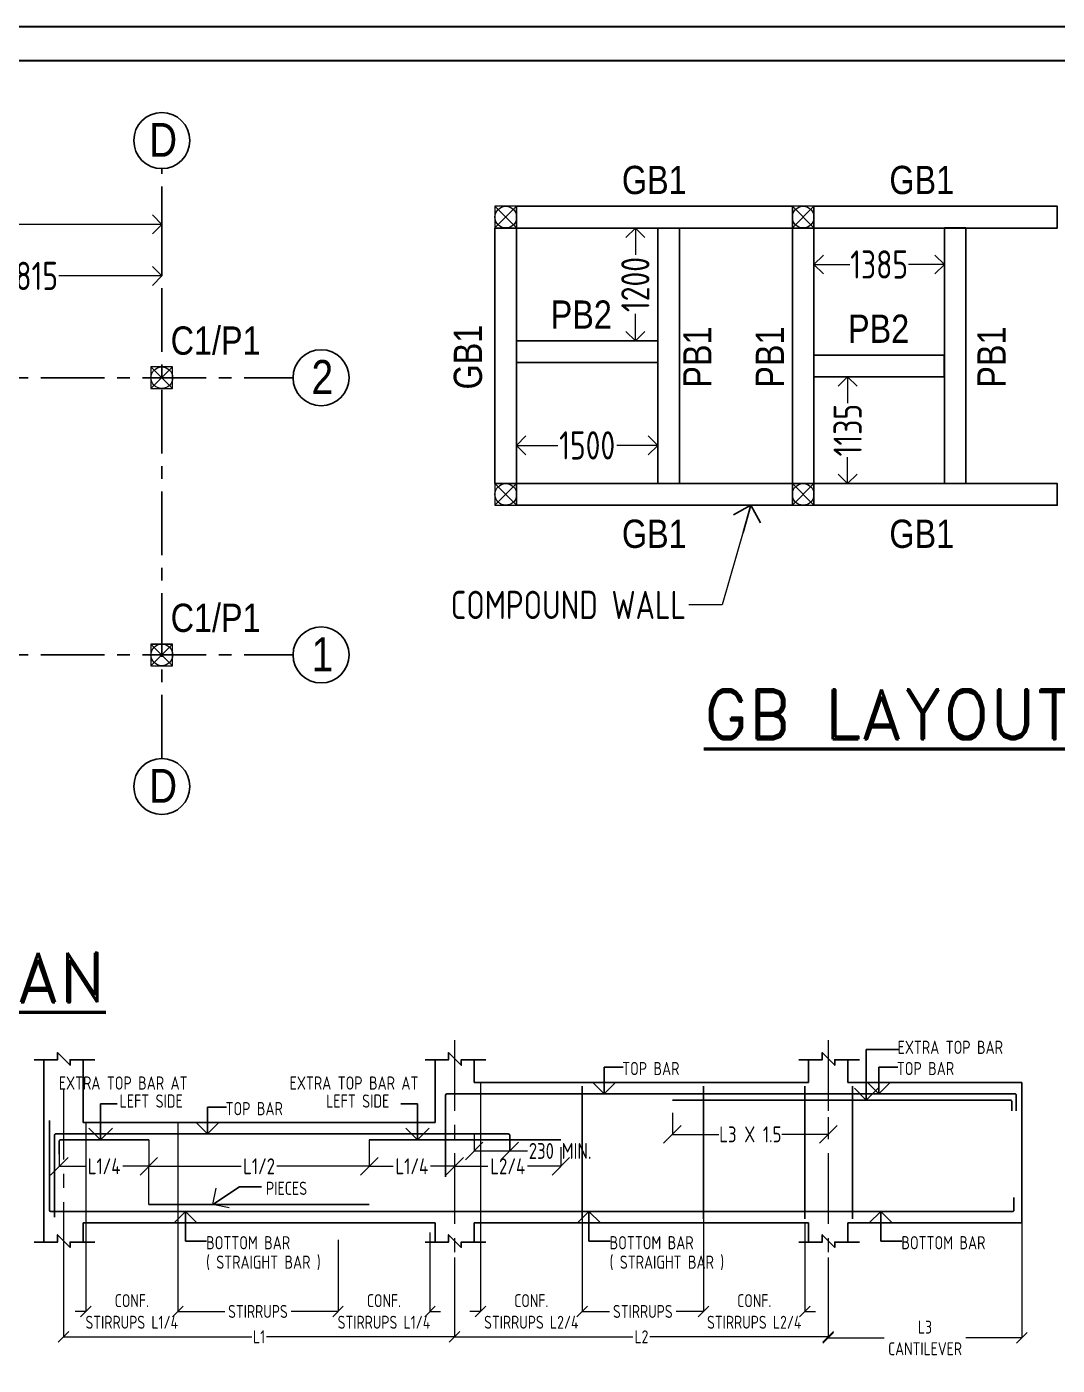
# Model space of a CAD drawing. Header units: inches. Extents: x -605 to 2991212, y -2872845 to 0.
# Drawn here: x 2313290 to 2324240, y -2798956 to -2784738 of the extents above; entities that cross this region are included whole.
import ezdxf
from ezdxf.enums import TextEntityAlignment as Align

# ---------------------------------------------------------------- set-up
doc = ezdxf.new("R2010")
doc.units = ezdxf.units.IN
doc.header["$LTSCALE"] = 600
doc.header["$MEASUREMENT"] = 0
doc.linetypes.add('CENTER', pattern=[2, 1.25, -0.25, 0.25, -0.25])
doc.linetypes.add('CONTINOUS', pattern=[0])
for name, color, linetype, lineweight in [('CENTRE LINE', 251, 'CENTER', 0), ('DIM', 251, 'Continuous', 0), ('PV_TEXT_ROMANS', 7, 'Continuous', 0), ('rDIMension', 1, 'Continuous', 18), ('rRCC 1', 3, 'Continuous', 25), ('rRCC 2', 40, 'Continuous', 15), ('rREINF 1', 1, 'Continuous', 25), ('rSHEET', 2, 'Continuous', 30), ('TEXT6', 6, 'Continuous', 50)]:
    doc.layers.add(name, color=color, linetype=linetype, lineweight=lineweight)
doc.layers.add('rFOUNDATION', color=7, linetype='CONTINOUS', lineweight=15, true_color=0xd26722)
doc.layers.add('SnT-CENTER2', color=8, linetype='CENTER')
doc.layers.add('SnT-ROAD', color=25, linetype='Continuous')
doc.styles.add('DIM', font='geniso.shx', dxfattribs={"width": 0.85})
doc.styles.add('J.P', font='ARIALN.TTF')
doc.styles.add('ROMAND', font='romand.shx')
doc.dimstyles.new('ST-100', dxfattribs={"dimscale": 100, "dimtxt": 2.5, "dimasz": 2, "dimexe": 0.18, "dimexo": 0.0625, "dimgap": 0.2, "dimtad": 0, "dimdec": 0, "dimzin": 0, "dimdsep": 46, "dimtxsty": 'DIM', "dimblk": 'OPEN90', "dimcen": 0.09, "dimclrd": 256, "dimclrt": 7, "dimadec": 0, "dimazin": 0, "dimtfac": 1, "dimtdec": 0, "dimtofl": 0, "dimtmove": 0, "dimatfit": 3, "dimldrblk": 'OPEN90', "dimfxl": 1, "dimtolj": 1, "dimtzin": 0, "dimlwd": -1, "dimarcsym": 0})
doc.dimstyles.new('ST-150', dxfattribs={"dimscale": 75, "dimtxt": 3, "dimasz": 2, "dimexe": 0.18, "dimexo": 0.0625, "dimgap": 0.2, "dimtad": 0, "dimdec": 0, "dimlfac": 2, "dimzin": 0, "dimdsep": 46, "dimtxsty": 'DIM', "dimblk": 'OPEN90', "dimcen": 0.09, "dimclrd": 256, "dimclrt": 7, "dimadec": 0, "dimazin": 0, "dimtfac": 1, "dimtdec": 0, "dimtofl": 0, "dimtmove": 0, "dimatfit": 3, "dimldrblk": 'OPEN90', "dimfxl": 1, "dimtolj": 1, "dimtzin": 0, "dimlwd": -1, "dimarcsym": 0})

# ---------------------------------------------------------------- blocks, each defined once
blk = doc.blocks.new('_Open90')
at = {"color": 0, "linetype": 'ByBlock', "lineweight": -2}
for p, q in [((-0.5, 0.5), (0, 0)), ((0, 0), (-1, 0)), ((0, 0), (-0.5, -0.5))]:
    blk.add_line(p, q, dxfattribs=at)
blk = doc.blocks.new('*D2020')
at = {"layer": 'Defpoints', "color": 0}
for p in [(2314725, -2786970), (2311910, -2787385), (2314725, -2787385)]:
    blk.add_point(p, dxfattribs=at)
at = {"layer": 'rDIMension', "color": 0, "linetype": 'ByBlock', "lineweight": -2}
for p, q in [((2314725, -2786970), (2314725, -2787385)), ((2311910, -2787385), (2311910, -2787385))]:
    blk.add_line(p, q, dxfattribs=at)
at = {"layer": 'rDIMension'}
for p, q in [((2312110, -2787385), (2313004, -2787385)), ((2314525, -2787385), (2313631, -2787385))]:
    blk.add_line(p, q, dxfattribs=at)
at = {"layer": 'rDIMension', "xscale": 200, "yscale": 200, "zscale": 200, "rotation": 180}
blk.add_blockref('_Open90', (2311910, -2787385), dxfattribs=at)
at = {"layer": 'rDIMension', "xscale": 200, "yscale": 200, "zscale": 200}
blk.add_blockref('_Open90', (2314725, -2787385), dxfattribs=at)
at = {"layer": 'rDIMension', "color": 7, "insert": (2313317, -2787385), "char_height": 300, "attachment_point": 5, "style": 'DIM'}
blk.add_mtext('\\A1;2815', dxfattribs=at)
blk = doc.blocks.new('*D2021')
at = {"layer": 'Defpoints', "color": 0}
for p in [(2305935, -2786837), (2314725, -2786837), (2314725, -2786837)]:
    blk.add_point(p, dxfattribs=at)
at = {"layer": 'rDIMension', "color": 0, "linetype": 'ByBlock', "lineweight": -2}
for p, q in [((2305935, -2786837), (2305935, -2786837)), ((2314725, -2786837), (2314725, -2786837))]:
    blk.add_line(p, q, dxfattribs=at)
at = {"layer": 'rDIMension'}
for p, q in [((2306135, -2786837), (2309302, -2786837)), ((2314525, -2786837), (2311358, -2786837))]:
    blk.add_line(p, q, dxfattribs=at)
at = {"layer": 'rDIMension', "xscale": 200, "yscale": 200, "zscale": 200, "rotation": 180}
blk.add_blockref('_Open90', (2305935, -2786837), dxfattribs=at)
at = {"layer": 'rDIMension', "xscale": 200, "yscale": 200, "zscale": 200}
blk.add_blockref('_Open90', (2314725, -2786837), dxfattribs=at)
at = {"layer": 'rDIMension', "color": 7, "insert": (2310330, -2786837), "char_height": 300, "attachment_point": 5, "style": 'DIM'}
blk.add_mtext('\\A1;8790 COL. C/C', dxfattribs=at)
blk = doc.blocks.new('_Oblique')
at = {"color": 0, "lineweight": -2}
blk.add_line((-0.5, -0.5), (0.5, 0.5), dxfattribs=at)
blk = doc.blocks.new('*D2600')
at = {"layer": 'Defpoints', "color": 0}
for p in [(1429291, -842025), (1430073, -842025), (1430073, -843628)]:
    blk.add_point(p, dxfattribs=at)
at = {"layer": 'rDIMension', "color": 0, "lineweight": -2}
for p, q in [((1429291, -842025), (1429291, -843628)), ((1430073, -842025), (1430073, -843628))]:
    blk.add_line(p, q, dxfattribs=at)
at = {"layer": 'rDIMension'}
for p, q in [((1429291, -843628), (1429201, -843628)), ((1430073, -843628), (1430163, -843628))]:
    blk.add_line(p, q, dxfattribs=at)
at = {"layer": 'rDIMension', "xscale": 90, "yscale": 90, "zscale": 90}
blk.add_blockref('_Oblique', (1429291, -843628), dxfattribs=at)
at = {"layer": 'rDIMension', "xscale": 90, "yscale": 90, "zscale": 90, "rotation": 180}
blk.add_blockref('_Oblique', (1430073, -843628), dxfattribs=at)
at = {"layer": 'rDIMension', "color": 7, "insert": (1429682, -843628), "char_height": 110, "attachment_point": 5, "style": 'DIM'}
blk.add_mtext('\\A1;CONF.\\PSTIRRUPS L1/4', dxfattribs=at)
blk = doc.blocks.new('*D2601')
at = {"layer": 'Defpoints', "color": 0}
for p in [(1429066, -842292), (1429827, -842396), (1429827, -842720)]:
    blk.add_point(p, dxfattribs=at)
at = {"layer": 'rDIMension', "color": 0, "lineweight": -2}
for p, q in [((1429066, -842292), (1429066, -842396)), ((1429827, -842720), (1429827, -842396))]:
    blk.add_line(p, q, dxfattribs=at)
at = {"layer": 'rDIMension'}
for p, q in [((1429066, -842396), (1429289, -842396)), ((1429827, -842396), (1429605, -842396))]:
    blk.add_line(p, q, dxfattribs=at)
at = {"layer": 'rDIMension', "xscale": 149.45, "yscale": 149.45, "zscale": 149.45, "rotation": 180}
blk.add_blockref('_Oblique', (1429066, -842396), dxfattribs=at)
at = {"layer": 'rDIMension', "xscale": 149.45, "yscale": 149.45, "zscale": 149.45}
blk.add_blockref('_Oblique', (1429827, -842396), dxfattribs=at)
at = {"layer": 'rDIMension', "color": 7, "insert": (1429447, -842396), "char_height": 135, "attachment_point": 5, "style": 'DIM'}
blk.add_mtext('\\A1;L1/4', dxfattribs=at)
blk = doc.blocks.new('*D2602')
at = {"layer": 'Defpoints', "color": 0}
for p in [(1432214, -842958), (1431433, -843021), (1432214, -843628)]:
    blk.add_point(p, dxfattribs=at)
at = {"layer": 'rDIMension', "color": 0, "lineweight": -2}
for p, q in [((1432214, -842958), (1432214, -843628)), ((1431433, -843021), (1431433, -843628))]:
    blk.add_line(p, q, dxfattribs=at)
at = {"layer": 'rDIMension'}
for p, q in [((1431433, -843628), (1431343, -843628)), ((1432214, -843628), (1432304, -843628))]:
    blk.add_line(p, q, dxfattribs=at)
at = {"layer": 'rDIMension', "xscale": 90, "yscale": 90, "zscale": 90}
blk.add_blockref('_Oblique', (1431433, -843628), dxfattribs=at)
at = {"layer": 'rDIMension', "xscale": 90, "yscale": 90, "zscale": 90, "rotation": 180}
blk.add_blockref('_Oblique', (1432214, -843628), dxfattribs=at)
at = {"layer": 'rDIMension', "color": 7, "insert": (1431823, -843628), "char_height": 110, "attachment_point": 5, "style": 'DIM'}
blk.add_mtext('\\A1;CONF.\\PSTIRRUPS L1/4', dxfattribs=at)
blk = doc.blocks.new('*D2603')
at = {"layer": 'Defpoints', "color": 0}
for p in [(1431433, -843132), (1430073, -843446), (1431433, -843628)]:
    blk.add_point(p, dxfattribs=at)
at = {"layer": 'rDIMension', "color": 0, "lineweight": -2}
for p, q in [((1431433, -843132), (1431433, -843628)), ((1430073, -843446), (1430073, -843628))]:
    blk.add_line(p, q, dxfattribs=at)
at = {"layer": 'rDIMension'}
for p, q in [((1430073, -843628), (1430471, -843628)), ((1431433, -843628), (1431034, -843628))]:
    blk.add_line(p, q, dxfattribs=at)
at = {"layer": 'rDIMension', "xscale": 90, "yscale": 90, "zscale": 90, "rotation": 180}
blk.add_blockref('_Oblique', (1430073, -843628), dxfattribs=at)
at = {"layer": 'rDIMension', "xscale": 90, "yscale": 90, "zscale": 90}
blk.add_blockref('_Oblique', (1431433, -843628), dxfattribs=at)
at = {"layer": 'rDIMension', "color": 7, "insert": (1430753, -843628), "char_height": 110, "attachment_point": 5, "style": 'DIM'}
blk.add_mtext('\\A1;STIRRUPS', dxfattribs=at)
blk = doc.blocks.new('*D2604')
at = {"layer": 'Defpoints', "color": 0}
for p in [(1431698, -842310), (1432423, -842292), (1431698, -842396)]:
    blk.add_point(p, dxfattribs=at)
at = {"layer": 'rDIMension', "color": 0, "lineweight": -2}
for p, q in [((1431698, -842310), (1431698, -842396)), ((1432423, -842292), (1432423, -842396))]:
    blk.add_line(p, q, dxfattribs=at)
at = {"layer": 'rDIMension'}
for p, q in [((1431698, -842396), (1431902, -842396)), ((1432423, -842396), (1432218, -842396))]:
    blk.add_line(p, q, dxfattribs=at)
at = {"layer": 'rDIMension', "xscale": 149.45, "yscale": 149.45, "zscale": 149.45, "rotation": 180}
blk.add_blockref('_Oblique', (1431698, -842396), dxfattribs=at)
at = {"layer": 'rDIMension', "xscale": 149.45, "yscale": 149.45, "zscale": 149.45}
blk.add_blockref('_Oblique', (1432423, -842396), dxfattribs=at)
at = {"layer": 'rDIMension', "color": 7, "insert": (1432060, -842396), "char_height": 135, "attachment_point": 5, "style": 'DIM'}
blk.add_mtext('\\A1;L1/4', dxfattribs=at)
blk = doc.blocks.new('*D2605')
at = {"layer": 'Defpoints', "color": 0}
for p in [(1429827, -842172), (1431698, -842172), (1431698, -842396)]:
    blk.add_point(p, dxfattribs=at)
at = {"layer": 'rDIMension', "color": 0, "lineweight": -2}
for p, q in [((1429827, -842172), (1429827, -842396)), ((1431698, -842172), (1431698, -842396))]:
    blk.add_line(p, q, dxfattribs=at)
at = {"layer": 'rDIMension'}
for p, q in [((1429827, -842396), (1430611, -842396)), ((1431698, -842396), (1430914, -842396))]:
    blk.add_line(p, q, dxfattribs=at)
at = {"layer": 'rDIMension', "xscale": 149.45, "yscale": 149.45, "zscale": 149.45, "rotation": 180}
blk.add_blockref('_Oblique', (1429827, -842396), dxfattribs=at)
at = {"layer": 'rDIMension', "xscale": 149.45, "yscale": 149.45, "zscale": 149.45}
blk.add_blockref('_Oblique', (1431698, -842396), dxfattribs=at)
at = {"layer": 'rDIMension', "color": 7, "insert": (1430763, -842396), "char_height": 135, "attachment_point": 5, "style": 'DIM'}
blk.add_mtext('\\A1;L1/2', dxfattribs=at)
blk = doc.blocks.new('*D2606')
at = {"layer": 'Defpoints', "color": 0}
for p in [(1432589, -842122), (1432891, -842266), (1432891, -842266)]:
    blk.add_point(p, dxfattribs=at)
at = {"layer": 'rDIMension', "color": 0, "lineweight": -2}
for p, q in [((1432589, -842122), (1432589, -842266)), ((1432891, -842266), (1432891, -842266))]:
    blk.add_line(p, q, dxfattribs=at)
at = {"layer": 'rDIMension'}
for p, q in [((1432589, -842266), (1432891, -842266)), ((1432891, -842266), (1433041, -842266))]:
    blk.add_line(p, q, dxfattribs=at)
at = {"layer": 'rDIMension', "xscale": 149.45, "yscale": 149.45, "zscale": 149.45, "rotation": 180}
blk.add_blockref('_Oblique', (1432589, -842266), dxfattribs=at)
at = {"layer": 'rDIMension', "xscale": 149.45, "yscale": 149.45, "zscale": 149.45}
blk.add_blockref('_Oblique', (1432891, -842266), dxfattribs=at)
at = {"layer": 'rDIMension', "color": 7, "insert": (1433319, -842266), "char_height": 135, "attachment_point": 5, "style": 'DIM'}
blk.add_mtext('\\A1;230 MIN.', dxfattribs=at)
blk = doc.blocks.new('*D2607')
at = {"layer": 'Defpoints', "color": 0}
for p in [(1432423, -842292), (1433325, -842234), (1433325, -842396)]:
    blk.add_point(p, dxfattribs=at)
at = {"layer": 'rDIMension', "color": 0, "lineweight": -2}
for p, q in [((1432423, -842292), (1432423, -842396)), ((1433325, -842234), (1433325, -842396))]:
    blk.add_line(p, q, dxfattribs=at)
at = {"layer": 'rDIMension'}
for p, q in [((1432423, -842396), (1432705, -842396)), ((1433325, -842396), (1433043, -842396))]:
    blk.add_line(p, q, dxfattribs=at)
at = {"layer": 'rDIMension', "xscale": 149.45, "yscale": 149.45, "zscale": 149.45, "rotation": 180}
blk.add_blockref('_Oblique', (1432423, -842396), dxfattribs=at)
at = {"layer": 'rDIMension', "xscale": 149.45, "yscale": 149.45, "zscale": 149.45}
blk.add_blockref('_Oblique', (1433325, -842396), dxfattribs=at)
at = {"layer": 'rDIMension', "color": 7, "insert": (1432874, -842396), "char_height": 135, "attachment_point": 5, "style": 'DIM'}
blk.add_mtext('\\A1;L2/4', dxfattribs=at)
blk = doc.blocks.new('*D2608')
at = {"layer": 'Defpoints', "color": 0}
for p in [(1432643, -841685), (1433505, -842877), (1433505, -843628)]:
    blk.add_point(p, dxfattribs=at)
at = {"layer": 'rDIMension', "color": 0, "lineweight": -2}
for p, q in [((1432643, -841685), (1432643, -843628)), ((1433505, -842877), (1433505, -843628))]:
    blk.add_line(p, q, dxfattribs=at)
at = {"layer": 'rDIMension'}
for p, q in [((1432643, -843628), (1432553, -843628)), ((1433505, -843628), (1433595, -843628))]:
    blk.add_line(p, q, dxfattribs=at)
at = {"layer": 'rDIMension', "xscale": 90, "yscale": 90, "zscale": 90}
blk.add_blockref('_Oblique', (1432643, -843628), dxfattribs=at)
at = {"layer": 'rDIMension', "xscale": 90, "yscale": 90, "zscale": 90, "rotation": 180}
blk.add_blockref('_Oblique', (1433505, -843628), dxfattribs=at)
at = {"layer": 'rDIMension', "color": 7, "insert": (1433074, -843628), "char_height": 110, "attachment_point": 5, "style": 'DIM'}
blk.add_mtext('\\A1;CONF.\\PSTIRRUPS L2/4', dxfattribs=at)
blk = doc.blocks.new('*D2609')
at = {"layer": 'Defpoints', "color": 0}
for p in [(1432423, -843171), (1435595, -843171), (1435595, -843843)]:
    blk.add_point(p, dxfattribs=at)
at = {"layer": 'rDIMension', "color": 0, "lineweight": -2}
for p, q in [((1432423, -843171), (1432423, -843843)), ((1435595, -843171), (1435595, -843843))]:
    blk.add_line(p, q, dxfattribs=at)
at = {"layer": 'rDIMension'}
for p, q in [((1432423, -843843), (1433937, -843843)), ((1435595, -843843), (1434080, -843843))]:
    blk.add_line(p, q, dxfattribs=at)
at = {"layer": 'rDIMension', "xscale": 90, "yscale": 90, "zscale": 90, "rotation": 180}
blk.add_blockref('_Oblique', (1432423, -843843), dxfattribs=at)
at = {"layer": 'rDIMension', "xscale": 90, "yscale": 90, "zscale": 90}
blk.add_blockref('_Oblique', (1435595, -843843), dxfattribs=at)
at = {"layer": 'rDIMension', "color": 7, "insert": (1434009, -843843), "char_height": 110, "attachment_point": 5, "style": 'DIM'}
blk.add_mtext('\\A1;L2', dxfattribs=at)
blk = doc.blocks.new('*D2610')
at = {"layer": 'Defpoints', "color": 0}
for p in [(1429102, -843171), (1432423, -843171), (1429102, -843843)]:
    blk.add_point(p, dxfattribs=at)
at = {"layer": 'rDIMension', "color": 0, "lineweight": -2}
for p, q in [((1429102, -843171), (1429102, -843843)), ((1432423, -843171), (1432423, -843843))]:
    blk.add_line(p, q, dxfattribs=at)
at = {"layer": 'rDIMension'}
for p, q in [((1429102, -843843), (1430700, -843843)), ((1432423, -843843), (1430825, -843843))]:
    blk.add_line(p, q, dxfattribs=at)
at = {"layer": 'rDIMension', "xscale": 90, "yscale": 90, "zscale": 90, "rotation": 180}
blk.add_blockref('_Oblique', (1429102, -843843), dxfattribs=at)
at = {"layer": 'rDIMension', "xscale": 90, "yscale": 90, "zscale": 90}
blk.add_blockref('_Oblique', (1432423, -843843), dxfattribs=at)
at = {"layer": 'rDIMension', "color": 7, "insert": (1430763, -843843), "char_height": 110, "attachment_point": 5, "style": 'DIM'}
blk.add_mtext('\\A1;L1', dxfattribs=at)
blk = doc.blocks.new('*D2611')
at = {"layer": 'Defpoints', "color": 0}
for p in [(1433505, -842841), (1434537, -842841), (1434537, -843628)]:
    blk.add_point(p, dxfattribs=at)
at = {"layer": 'rDIMension', "color": 0, "lineweight": -2}
for p, q in [((1433505, -842841), (1433505, -843628)), ((1434537, -842841), (1434537, -843628))]:
    blk.add_line(p, q, dxfattribs=at)
at = {"layer": 'rDIMension'}
for p, q in [((1433505, -843628), (1433739, -843628)), ((1434537, -843628), (1434303, -843628))]:
    blk.add_line(p, q, dxfattribs=at)
at = {"layer": 'rDIMension', "xscale": 90, "yscale": 90, "zscale": 90, "rotation": 180}
blk.add_blockref('_Oblique', (1433505, -843628), dxfattribs=at)
at = {"layer": 'rDIMension', "xscale": 90, "yscale": 90, "zscale": 90}
blk.add_blockref('_Oblique', (1434537, -843628), dxfattribs=at)
at = {"layer": 'rDIMension', "color": 7, "insert": (1434021, -843628), "char_height": 110, "attachment_point": 5, "style": 'DIM'}
blk.add_mtext('\\A1;STIRRUPS', dxfattribs=at)
blk = doc.blocks.new('*D2612')
at = {"layer": 'Defpoints', "color": 0}
for p in [(1434537, -842841), (1435397, -842877), (1435397, -843628)]:
    blk.add_point(p, dxfattribs=at)
at = {"layer": 'rDIMension', "color": 0, "lineweight": -2}
for p, q in [((1434537, -842841), (1434537, -843628)), ((1435397, -842877), (1435397, -843628))]:
    blk.add_line(p, q, dxfattribs=at)
at = {"layer": 'rDIMension'}
for p, q in [((1434537, -843628), (1434447, -843628)), ((1435397, -843628), (1435487, -843628))]:
    blk.add_line(p, q, dxfattribs=at)
at = {"layer": 'rDIMension', "xscale": 90, "yscale": 90, "zscale": 90}
blk.add_blockref('_Oblique', (1434537, -843628), dxfattribs=at)
at = {"layer": 'rDIMension', "xscale": 90, "yscale": 90, "zscale": 90, "rotation": 180}
blk.add_blockref('_Oblique', (1435397, -843628), dxfattribs=at)
at = {"layer": 'rDIMension', "color": 7, "insert": (1434967, -843628), "char_height": 110, "attachment_point": 5, "style": 'DIM'}
blk.add_mtext('\\A1;CONF.\\PSTIRRUPS L2/4', dxfattribs=at)
blk = doc.blocks.new('*D2613')
at = {"layer": 'Defpoints', "color": 0}
for p in [(1434272, -841942), (1435595, -841980), (1435595, -842125)]:
    blk.add_point(p, dxfattribs=at)
at = {"layer": 'rDIMension', "color": 0, "lineweight": -2}
for p, q in [((1434272, -841942), (1434272, -842125)), ((1435595, -841980), (1435595, -842125))]:
    blk.add_line(p, q, dxfattribs=at)
at = {"layer": 'rDIMension'}
for p, q in [((1434272, -842125), (1434667, -842125)), ((1435595, -842125), (1435200, -842125))]:
    blk.add_line(p, q, dxfattribs=at)
at = {"layer": 'rDIMension', "xscale": 149.45, "yscale": 149.45, "zscale": 149.45, "rotation": 180}
blk.add_blockref('_Oblique', (1434272, -842125), dxfattribs=at)
at = {"layer": 'rDIMension', "xscale": 149.45, "yscale": 149.45, "zscale": 149.45}
blk.add_blockref('_Oblique', (1435595, -842125), dxfattribs=at)
at = {"layer": 'rDIMension', "color": 7, "insert": (1434934, -842125), "char_height": 135, "attachment_point": 5, "style": 'DIM'}
blk.add_mtext('\\A1;L3 X 1.5', dxfattribs=at)
blk = doc.blocks.new('*D2614')
at = {"layer": 'Defpoints', "color": 0}
for p in [(1437238, -842877), (1435595, -843171), (1437238, -843853)]:
    blk.add_point(p, dxfattribs=at)
at = {"layer": 'rDIMension', "color": 0, "lineweight": -2}
for p, q in [((1437238, -842877), (1437238, -843853)), ((1435595, -843171), (1435595, -843853))]:
    blk.add_line(p, q, dxfattribs=at)
at = {"layer": 'rDIMension'}
for p, q in [((1435595, -843853), (1436069, -843853)), ((1437238, -843853), (1436764, -843853))]:
    blk.add_line(p, q, dxfattribs=at)
at = {"layer": 'rDIMension', "xscale": 90, "yscale": 90, "zscale": 90, "rotation": 180}
blk.add_blockref('_Oblique', (1435595, -843853), dxfattribs=at)
at = {"layer": 'rDIMension', "xscale": 90, "yscale": 90, "zscale": 90}
blk.add_blockref('_Oblique', (1437238, -843853), dxfattribs=at)
at = {"layer": 'rDIMension', "color": 7, "insert": (1436417, -843853), "char_height": 110, "attachment_point": 5, "style": 'DIM'}
blk.add_mtext('\\A1;L3\\PCANTILEVER', dxfattribs=at)
blk = doc.blocks.new('*D2094')
at = {"layer": 'Defpoints', "color": 0}
for p in [(2321655, -2787153), (2323041, -2787153), (2323041, -2787263)]:
    blk.add_point(p, dxfattribs=at)
at = {"layer": 'rDIMension', "color": 0, "linetype": 'ByBlock', "lineweight": -2}
for p, q in [((2321655, -2787153), (2321655, -2787263)), ((2323041, -2787153), (2323041, -2787263))]:
    blk.add_line(p, q, dxfattribs=at)
at = {"layer": 'rDIMension'}
for p, q in [((2321855, -2787263), (2322035, -2787263)), ((2322841, -2787263), (2322661, -2787263))]:
    blk.add_line(p, q, dxfattribs=at)
at = {"layer": 'rDIMension', "xscale": 200, "yscale": 200, "zscale": 200, "rotation": 180}
blk.add_blockref('_Open90', (2321655, -2787263), dxfattribs=at)
at = {"layer": 'rDIMension', "xscale": 200, "yscale": 200, "zscale": 200}
blk.add_blockref('_Open90', (2323041, -2787263), dxfattribs=at)
at = {"layer": 'rDIMension', "color": 7, "insert": (2322348, -2787263), "char_height": 300, "attachment_point": 5, "style": 'DIM'}
blk.add_mtext('\\A1;1385', dxfattribs=at)
blk = doc.blocks.new('*D2095')
at = {"layer": 'Defpoints', "color": 0}
for p in [(2322239, -2788455), (2322013, -2789590), (2322239, -2789590)]:
    blk.add_point(p, dxfattribs=at)
at = {"layer": 'rDIMension', "color": 0, "linetype": 'ByBlock', "lineweight": -2}
for p, q in [((2322239, -2788455), (2322013, -2788455)), ((2322239, -2789590), (2322013, -2789590))]:
    blk.add_line(p, q, dxfattribs=at)
at = {"layer": 'rDIMension'}
for p, q in [((2322013, -2788655), (2322013, -2788735)), ((2322013, -2789390), (2322013, -2789311))]:
    blk.add_line(p, q, dxfattribs=at)
at = {"layer": 'rDIMension', "xscale": 200, "yscale": 200, "zscale": 200}
for p, rotation in [((2322013, -2788455), 90), ((2322013, -2789590), 270)]:
    blk.add_blockref('_Open90', p, dxfattribs=dict(at, rotation=rotation))
at = {"layer": 'rDIMension', "color": 7, "insert": (2322013, -2789023), "char_height": 300, "attachment_point": 5, "rotation": 90, "style": 'DIM'}
blk.add_mtext('\\A1;1135', dxfattribs=at)
blk = doc.blocks.new('*D2097')
at = {"layer": 'Defpoints', "color": 0}
for p in [(2318495, -2789185), (2319995, -2789185), (2319995, -2789185)]:
    blk.add_point(p, dxfattribs=at)
at = {"layer": 'rDIMension', "color": 0, "linetype": 'ByBlock', "lineweight": -2}
for p, q in [((2318495, -2789185), (2318495, -2789185)), ((2319995, -2789185), (2319995, -2789185))]:
    blk.add_line(p, q, dxfattribs=at)
at = {"layer": 'rDIMension'}
for p, q in [((2318695, -2789185), (2318932, -2789185)), ((2319795, -2789185), (2319559, -2789185))]:
    blk.add_line(p, q, dxfattribs=at)
at = {"layer": 'rDIMension', "xscale": 200, "yscale": 200, "zscale": 200, "rotation": 180}
blk.add_blockref('_Open90', (2318495, -2789185), dxfattribs=at)
at = {"layer": 'rDIMension', "xscale": 200, "yscale": 200, "zscale": 200}
blk.add_blockref('_Open90', (2319995, -2789185), dxfattribs=at)
at = {"layer": 'rDIMension', "color": 7, "insert": (2319245, -2789185), "char_height": 300, "attachment_point": 5, "style": 'DIM'}
blk.add_mtext('\\A1;1500', dxfattribs=at)
blk = doc.blocks.new('*D2098')
at = {"layer": 'Defpoints', "color": 0}
for p in [(2319757, -2786876), (2319995, -2786876), (2319995, -2788075)]:
    blk.add_point(p, dxfattribs=at)
at = {"layer": 'rDIMension', "color": 0, "linetype": 'ByBlock', "lineweight": -2}
for p, q in [((2319995, -2786876), (2319757, -2786876)), ((2319995, -2788075), (2319757, -2788075))]:
    blk.add_line(p, q, dxfattribs=at)
at = {"layer": 'rDIMension'}
for p, q in [((2319757, -2787076), (2319757, -2787162)), ((2319757, -2787875), (2319757, -2787789))]:
    blk.add_line(p, q, dxfattribs=at)
at = {"layer": 'rDIMension', "xscale": 200, "yscale": 200, "zscale": 200}
for p, rotation in [((2319757, -2786876), 90), ((2319757, -2788075), 270)]:
    blk.add_blockref('_Open90', p, dxfattribs=dict(at, rotation=rotation))
at = {"layer": 'rDIMension', "color": 7, "insert": (2319757, -2787476), "char_height": 300, "attachment_point": 5, "rotation": 90, "style": 'DIM'}
blk.add_mtext('\\A1;1200', dxfattribs=at)
blk = doc.blocks.new('TYPGB')
at = {"layer": 'CENTRE LINE', "color": 8, "linetype": 'CENTER', "ltscale": 0.8}
for points in [[(1432422.6, -841325.4), (1432422.6, -843171.1)], [(1435594.7, -841325.4), (1435594.7, -843171.1)], [(1429102.5, -841739.8), (1429102.5, -843171.1)]]:
    blk.add_lwpolyline(points, dxfattribs=at)
at = {"layer": 'rRCC 1'}
for p, q in [((1428936.4, -841491.9), (1428936.4, -843038.7)), ((1429268.5, -841491.9), (1429268.5, -842025.2)), ((1432256.5, -841491.9), (1432256.5, -842025.2)), ((1432588.6, -841491.9), (1432588.6, -841684.7)), ((1435428.7, -841491.9), (1435428.7, -841684.7)), ((1435760.8, -841491.9), (1435760.8, -841684.7)), ((1432588.6, -841684.7), (1435428.7, -841684.7)), ((1435760.8, -841684.7), (1437238.3, -841684.7)), ((1429268.5, -842025.2), (1432256.5, -842025.2)), ((1429268.5, -842876.8), (1429268.5, -843038.7)), ((1429268.5, -842876.8), (1432256.5, -842876.8)), ((1432256.5, -842876.8), (1432256.5, -843038.7)), ((1432588.6, -842876.8), (1432588.6, -843038.7)), ((1432588.6, -842876.8), (1435428.7, -842876.8)), ((1435428.7, -842876.8), (1435428.7, -843038.7)), ((1435760.8, -842876.8), (1435760.8, -843038.7)), ((1435760.8, -842876.8), (1437238.3, -842876.8))]:
    blk.add_line(p, q, dxfattribs=at)
for points in [[(1428853, -841491.9), (1429051.6, -841491.9), (1429051.6, -841430.6), (1429158.8, -841537.8), (1429158.8, -841491.9), (1429368.9, -841491.9)], [(1432173.1, -841491.9), (1432371.7, -841491.9), (1432371.7, -841430.6), (1432478.9, -841537.8), (1432478.9, -841491.9), (1432689.1, -841491.9)], [(1435345.3, -841491.9), (1435543.9, -841491.9), (1435543.9, -841430.6), (1435651.1, -841537.8), (1435651.1, -841491.9), (1435861.2, -841491.9)], [(1437238.3, -841684.7), (1437238.3, -842876.8)], [(1428853, -843038.7), (1429051.6, -843038.7), (1429051.6, -842977.5), (1429158.8, -843084.6), (1429158.8, -843038.7), (1429368.9, -843038.7)], [(1432173.1, -843038.7), (1432371.7, -843038.7), (1432371.7, -842977.5), (1432478.9, -843084.6), (1432478.9, -843038.7), (1432689.1, -843038.7)], [(1435345.3, -843038.7), (1435543.9, -843038.7), (1435543.9, -842977.5), (1435651.1, -843084.6), (1435651.1, -843038.7), (1435861.2, -843038.7)]]:
    blk.add_lwpolyline(points, dxfattribs=at)
at = {"layer": 'rREINF 1'}
for p, q in [((1432346.6, -841792.3), (1432346.6, -842486.8)), ((1428982.9, -842007.8), (1428982.9, -842768.6)), ((1429026.5, -842132.8), (1429026.5, -842827.3))]:
    blk.add_line(p, q, dxfattribs=at)
for points in [[(1433504.8, -842840.7), (1433504.8, -841714.6)], [(1434536.8, -842840.7), (1434536.8, -841714.6)], [(1435397.3, -842840.7), (1435397.3, -841714.6)], [(1435802.3, -842840.7), (1435802.3, -841714.6)], [(1431697.6, -842171.8), (1433325, -842171.8)], [(1429827.5, -842719.7), (1431697.6, -842719.7)]]:
    blk.add_lwpolyline(points, dxfattribs=at)
for points in [[(1432357.8, -841781.1), (1437180.1, -841781.1, -0.4142136), (1437191.4, -841792.3), (1437191.4, -841925.4)], [(1434272.3, -841834.3), (1437142, -841834.3, -0.4142136), (1437153.3, -841845.5), (1437153.3, -841925.4)], [(1429037.7, -842121.6), (1432880.1, -842121.6, -0.4142136), (1432891.3, -842132.8), (1432891.3, -842265.8)], [(1429066.2, -842291.9), (1429066.2, -842183, -0.4142136), (1429077.4, -842171.8), (1429827.5, -842171.8)], [(1428994.1, -842779.8), (1437159.8, -842779.8, 0.4142136), (1437171, -842768.6), (1437171, -842661.3)]]:
    blk.add_lwpolyline(points, format="xyb", dxfattribs=at)
for centre, start, end in [((1432357.8, -841792.3), 90, 180), ((1429037.7, -842132.8), 90, 180), ((1428994.1, -842768.6), 180, 270)]:
    blk.add_arc(centre, 11.2, start, end, dxfattribs=at)
at = {"layer": 'rREINF 1', "color": 7, "linetype": 'ByBlock', "style": 'DIM', "width": 0.85}
for s, height, p in [('EXTRA TOP BAR', 112.058, (1436184.5, -841442.2)), ('TOP BAR', 112.06, (1433845.6, -841622.4)), ('TOP BAR', 112.06, (1436177.9, -841622.4)), ('EXTRA TOP BAR AT ', 112.058, (1429062.2, -841745.5)), ('EXTRA TOP BAR AT ', 112.058, (1431022.2, -841745.5)), ('LEFT SIDE', 112.06, (1429578.2, -841898.4)), ('TOP BAR', 112.06, (1430478.2, -841962.8)), ('LEFT SIDE', 112.06, (1431331.9, -841898.4)), ('PIECES', 112.06, (1430821.2, -842638.7)), ('BOTTOM BAR', 112.06, (1430313.3, -843100.8)), ('BOTTOM BAR', 112.06, (1433739.1, -843100.8)), ('BOTTOM BAR', 112.06, (1436216.3, -843100.8)), ('( STRAIGHT BAR )', 112.058, (1430313.3, -843265.6)), ('( STRAIGHT BAR )', 112.058, (1433739.1, -843265.6))]:
    blk.add_text(s, height=height, dxfattribs=at).set_placement(p)
at = {"layer": 'rDIMension', "linetype": 'ByBlock'}
for base, p1, p2, text, picture, middle in [((1433504.8, -843628), (1432642.9, -841684.7), (1433504.8, -842876.8), 'CONF.\\PSTIRRUPS L2/4', '*D2608', (1433073.9, -843628)), ((1430072.7, -843628), (1429291.3, -842025.2), (1430072.7, -842025.2), 'CONF.\\PSTIRRUPS L1/4', '*D2600', (1429682, -843628)), ((1435397.3, -843628), (1434536.8, -842840.7), (1435397.3, -842876.8), 'CONF.\\PSTIRRUPS L2/4', '*D2612', (1434967, -843628)), ((1432214, -843628), (1431432.6, -843020.6), (1432214, -842957.8), 'CONF.\\PSTIRRUPS L1/4', '*D2602', (1431823.3, -843628))]:
    dim = blk.add_linear_dim(base=base, p1=p1, p2=p2, text=text, dimstyle='ST-100', override={"dimtxt": 1.1, "dimasz": 0.9, "dimexe": 0, "dimexo": 0, "dimblk": 'Oblique', "dimldrblk": 'Oblique', "dimfxl": 3, "dimtfillclr": 256, "dimarcsym": 1}, dxfattribs=at)
    dim.commit()
    dim.dimension.update_dxf_attribs({"geometry": picture, "text_midpoint": middle, "dimtype": 160})
for base, p1, p2, text, override, picture, middle in [((1435594.7, -842125), (1434272.3, -841942), (1435594.7, -841979.6), 'L3 X 1.5', {"dimtxt": 1.35, "dimasz": 1.4945, "dimexe": 0, "dimexo": 0, "dimblk": 'Oblique', "dimldrblk": 'Oblique', "dimfxl": 3, "dimtfillclr": 256, "dimarcsym": 1}, '*D2613', (1434933.5, -842125)), ((1432891.3, -842265.8), (1432588.6, -842121.6), (1432891.3, -842265.8), '230 MIN.', {"dimtxt": 1.35, "dimasz": 1.4945, "dimexe": 0, "dimexo": 0, "dimblk": 'Oblique', "dimldrblk": 'Oblique', "dimfxl": 3, "dimtfillclr": 256, "dimarcsym": 1}, '*D2606', (1433318.9, -842265.8)), ((1431697.6, -842396.3), (1429827.5, -842171.8), (1431697.6, -842171.8), 'L1/2', {"dimtxt": 1.35, "dimasz": 1.4945, "dimexe": 0, "dimexo": 0, "dimblk": 'Oblique', "dimldrblk": 'Oblique', "dimfxl": 3, "dimtfillclr": 256, "dimarcsym": 1}, '*D2605', (1430762.5, -842396.3)), ((1429827.5, -842396.3), (1429066.2, -842291.9), (1429827.5, -842719.7), 'L1/4', {"dimtxt": 1.35, "dimasz": 1.4945, "dimexe": 0, "dimexo": 0, "dimblk": 'Oblique', "dimldrblk": 'Oblique', "dimfxl": 3, "dimtfillclr": 256, "dimarcsym": 1}, '*D2601', (1429446.8, -842396.3)), ((1434536.8, -843628), (1433504.8, -842840.7), (1434536.8, -842840.7), 'STIRRUPS', {"dimtxt": 1.1, "dimasz": 0.9, "dimexe": 0, "dimexo": 0, "dimblk": 'Oblique', "dimldrblk": 'Oblique', "dimfxl": 3, "dimtfillclr": 256, "dimarcsym": 1}, '*D2611', (1434020.8, -843628)), ((1437238.3, -843852.9), (1435594.7, -843171.1), (1437238.3, -842876.8), 'L3\\PCANTILEVER', {"dimtxt": 1.1, "dimasz": 0.9, "dimexe": 0, "dimexo": 0, "dimblk": 'Oblique', "dimldrblk": 'Oblique', "dimfxl": 3, "dimtfillclr": 256, "dimarcsym": 1}, '*D2614', (1436416.5, -843852.9)), ((1429102.5, -843842.8), (1432422.6, -843171.1), (1429102.5, -843171.1), 'L1', {"dimtxt": 1.1, "dimasz": 0.9, "dimexe": 0, "dimexo": 0, "dimblk": 'Oblique', "dimldrblk": 'Oblique', "dimfxl": 3, "dimtfillclr": 256, "dimarcsym": 1}, '*D2610', (1430762.5, -843842.8)), ((1431432.6, -843628), (1430072.7, -843445.6), (1431432.6, -843132.5), 'STIRRUPS', {"dimtxt": 1.1, "dimasz": 0.9, "dimexe": 0, "dimexo": 0, "dimblk": 'Oblique', "dimldrblk": 'Oblique', "dimfxl": 3, "dimtfillclr": 256, "dimarcsym": 1}, '*D2603', (1430752.6, -843628)), ((1435594.7, -843842.8), (1432422.6, -843171.1), (1435594.7, -843171.1), 'L2', {"dimtxt": 1.1, "dimasz": 0.9, "dimexe": 0, "dimexo": 0, "dimblk": 'Oblique', "dimldrblk": 'Oblique', "dimfxl": 3, "dimtfillclr": 256, "dimarcsym": 1}, '*D2609', (1434008.7, -843842.8))]:
    dim = blk.add_linear_dim(base=base, p1=p1, p2=p2, text=text, dimstyle='ST-100', override=override, dxfattribs=at)
    dim.commit()
    dim.dimension.update_dxf_attribs({"geometry": picture, "text_midpoint": middle})
for base, p2, text, picture, middle in [((1431697.6, -842396.3), (1431697.6, -842309.6), 'L1/4', '*D2604', (1432060.1, -842396.3)), ((1433325, -842396.3), (1433325, -842234.2), 'L2/4', '*D2607', (1432873.8, -842396.3))]:
    dim = blk.add_linear_dim(base=base, p1=(1432422.6, -842291.9), p2=p2, angle=180, text=text, dimstyle='ST-100', override={"dimtxt": 1.35, "dimasz": 1.4945, "dimexe": 0, "dimexo": 0, "dimblk": 'Oblique', "dimldrblk": 'Oblique', "dimfxl": 3, "dimtfillclr": 256, "dimarcsym": 1}, dxfattribs=at)
    dim.commit()
    dim.dimension.update_dxf_attribs({"geometry": picture, "text_midpoint": middle})
at = {"layer": 'rREINF 1'}
for points in [[(1435918.1, -841834.3), (1435918.1, -841403.8), (1436193.3, -841403.8)], [(1433692.7, -841781.1), (1433692.7, -841554.3), (1433854.4, -841554.3)], [(1436025, -841781.1), (1436025, -841554.3), (1436186.7, -841554.3)], [(1429417.6, -842171.8), (1429417.6, -841867.3), (1429559.2, -841867.3)], [(1430325.3, -842121.6), (1430325.3, -841894.7), (1430487, -841894.7)], [(1432107.5, -842171.8), (1432107.5, -841867.3), (1431965.9, -841867.3)], [(1430371.5, -842719.7), (1430595.8, -842570.6), (1430784.5, -842570.6)], [(1430137.7, -842779.8), (1430137.7, -843030.7), (1430316.9, -843030.7)], [(1433563.5, -842779.8), (1433563.5, -843030.7), (1433742.7, -843030.7)], [(1436040.7, -842779.8), (1436040.7, -843030.7), (1436219.9, -843030.7)]]:
    blk.add_leader(points, dimstyle='ST-100', dxfattribs=at)

msp = doc.modelspace()

# ---------------------------------------------------------------- linework, layer by layer
at = {"color": 1}
for points in [[(2318495.4, -2786645.3), (2321425.4, -2786645.3), (2321425.4, -2786875.7), (2318495.4, -2786875.7)], [(2321655.4, -2786645.3), (2324240.4, -2786645.3), (2324240.4, -2786875.7), (2321655.4, -2786875.7)], [(2318265.4, -2789590), (2318495.4, -2789590), (2318495.4, -2786875.7), (2318265.4, -2786875.7)], [(2319995.4, -2786875.7), (2320225.4, -2786875.7), (2320225.4, -2789590.3), (2319995.4, -2789590.3)], [(2321425.4, -2789590), (2321655.4, -2789590), (2321655.4, -2786875.7), (2321425.4, -2786875.7)], [(2323040.8, -2786875.3), (2323270.4, -2786875.3), (2323270.4, -2789590.3), (2323040.8, -2789590.3)], [(2318495.4, -2788075.3), (2319995.4, -2788075.3), (2319995.4, -2788305.3), (2318495.4, -2788305.3)], [(2321655.4, -2788225.3), (2323040.4, -2788225.3), (2323040.4, -2788455.3), (2321655.4, -2788455.3)], [(2318495.4, -2789590.3), (2321425.4, -2789590.3), (2321425.4, -2789820.3), (2318495.4, -2789820.3)], [(2321655.4, -2789590.3), (2324240.4, -2789590.3), (2324240.4, -2789820.3), (2321655.4, -2789820.3)]]:
    msp.add_lwpolyline(points, close=True, dxfattribs=at)
at = {"color": 1, "linetype": 'ByBlock'}
for centre in [(2314724.9, -2785946.7), (2316417.4, -2788465.9), (2316417.4, -2791410.5), (2314724.9, -2792808.2)]:
    msp.add_circle(centre, 297.7, dxfattribs=at)
at = {"layer": 'DIM', "color": 3, "linetype": 'ByBlock'}
for centre in [(2318380.4, -2786760.3), (2321540.4, -2786760.3), (2314725.1, -2788465.7), (2318380.4, -2789705), (2321540.4, -2789705), (2314725.1, -2791410.7)]:
    msp.add_circle(centre, 115, dxfattribs=at)
at = {"layer": 'rRCC 2', "color": 6}
for p, q in [((2318495.4, -2786645.3), (2318265.4, -2786875.3)), ((2318495.4, -2786875.3), (2318265.4, -2786645.3)), ((2321655.4, -2786645.3), (2321425.4, -2786875.3)), ((2321655.4, -2786875.3), (2321425.4, -2786645.3)), ((2314840.1, -2788350.7), (2314610.1, -2788580.7)), ((2314840.1, -2788580.7), (2314610.1, -2788350.7)), ((2318495.4, -2789590), (2318265.4, -2789820)), ((2318495.4, -2789820), (2318265.4, -2789590)), ((2321655.4, -2789590), (2321425.4, -2789820)), ((2321655.4, -2789820), (2321425.4, -2789590)), ((2314840.1, -2791295.7), (2314610.1, -2791525.7)), ((2314840.1, -2791525.7), (2314610.1, -2791295.7))]:
    msp.add_line(p, q, dxfattribs=at)
for points in [[(2318495.4, -2786645.3), (2318265.4, -2786645.3), (2318265.4, -2786875.3), (2318495.4, -2786875.3)], [(2321655.4, -2786645.3), (2321425.4, -2786645.3), (2321425.4, -2786875.3), (2321655.4, -2786875.3)], [(2314840.1, -2788350.7), (2314610.1, -2788350.7), (2314610.1, -2788580.7), (2314840.1, -2788580.7)], [(2318495.4, -2789590), (2318265.4, -2789590), (2318265.4, -2789820), (2318495.4, -2789820)], [(2321655.4, -2789590), (2321425.4, -2789590), (2321425.4, -2789820), (2321655.4, -2789820)], [(2314840.1, -2791295.7), (2314610.1, -2791295.7), (2314610.1, -2791525.7), (2314840.1, -2791525.7)]]:
    msp.add_lwpolyline(points, close=True, dxfattribs=at)
at = {"layer": 'rSHEET'}
msp.add_lwpolyline([(2330045.3, -2822569.3), (2330045.3, -2784738.2), (2303296, -2784738.2), (2303296, -2822569.3)], close=True, dxfattribs=at)
msp.add_lwpolyline([(2329685.7, -2821938.8), (2329685.7, -2785368.7, 0.4142136), (2329415.4, -2785098.5), (2303925.8, -2785098.5, 0.4142136), (2303655.6, -2785368.7), (2303655.6, -2821938.8, 0.4142136), (2303925.8, -2822209), (2329415.4, -2822209, 0.4142136)], format="xyb", close=True, dxfattribs=at)
at = {"layer": 'SnT-CENTER2', "color": 6, "ltscale": 0.9}
for p, q in [((2314724.9, -2792510.6), (2314724.9, -2786244.4)), ((2304800.9, -2788465.9), (2316119.8, -2788465.9)), ((2304800.9, -2791410.5), (2316119.8, -2791410.5))]:
    msp.add_line(p, q, dxfattribs=at)
at = {"layer": 'SnT-ROAD', "color": 0, "linetype": 'ByBlock'}
msp.add_lwpolyline([(2314840.1, -2791295.7), (2314610.1, -2791295.7)], dxfattribs=at)

# ---------------------------------------------------------------- block references
at = {"layer": 'rFOUNDATION', "linetype": 'ByBlock', "xscale": 1.251577802839254, "yscale": 1.251577802839254, "zscale": 1.251577802839254}
msp.add_blockref('TYPGB', (525047.7, -1742518.2), dxfattribs=at)

# ---------------------------------------------------------------- texts
at = {"layer": 'PV_TEXT_ROMANS', "attachment_point": 1, "style": 'J.P'}
for s, insert, char_height, width in [('\\pxqc;D', (2314365.7, -2785759.5), 360, 745.513), ('\\pxqc;GB1', (2318759.8, -2786215.7), 300, 2396.759), ('\\pxqc;GB1', (2321602, -2786215.7), 300, 2396.759), ('\\pxqc;GB1', (2321602, -2786215.7), 300, 2396.759), ('\\pxqc;PB2', (2317983.9, -2787645.5), 300, 2396.759), ('\\pxqc;PB2', (2321143.9, -2787795.5), 300, 2396.759), ('\\pxqc;C1/P1', (2314098.5, -2787921.4), 300, 2396.759), ('\\pxqc;2', (2316058.2, -2788278.7), 360, 745.513), ('\\pxqc;GB1', (2318759.8, -2789973.9), 300, 2396.759), ('\\pxqc;GB1', (2321602, -2789973.9), 300, 2396.759), ('\\pxqc;C1/P1', (2314098.5, -2790866.4), 300, 2396.759), ('\\pxqc;1', (2316058.2, -2791223.3), 360, 745.513), ('\\pxqc;D', (2314365.7, -2792621), 360, 745.513)]:
    msp.add_mtext(s, dxfattribs=dict(at, insert=insert, char_height=char_height, width=width))
at = {"layer": 'PV_TEXT_ROMANS', "char_height": 300, "width": 2396.759, "attachment_point": 1, "rotation": 90, "style": 'J.P'}
for s, insert in [('\\pxqc;GB1', (2317827.7, -2789445.6)), ('\\pxqc;PB1', (2320266.1, -2789445.6)), ('\\pxqc;PB1', (2321036.6, -2789445.6)), ('\\pxqc;PB1', (2323391.9, -2789445.6))]:
    msp.add_mtext(s, dxfattribs=dict(at, insert=insert))
at = {"layer": 'rDIMension', "color": 7, "insert": (2320295.6, -2790879.7), "char_height": 300, "width": 2863.587, "attachment_point": 6, "line_spacing_factor": 0.7, "style": 'DIM'}
msp.add_mtext('\\A1;COMPOUND WALL ', dxfattribs=at)
at = {"layer": 'TEXT6', "style": 'ROMAND'}
msp.add_text('%%UGB LAYOUT PLAN', height=525, dxfattribs=at).set_placement((2323510.3, -2792041.4), align=Align.MIDDLE)
at = {"layer": 'TEXT6', "insert": (2304612, -2794575.4), "char_height": 525, "attachment_point": 1, "style": 'ROMAND'}
msp.add_mtext('{\\LFOUNDATION LAYOUT PLAN}', dxfattribs=at)

# ---------------------------------------------------------------- dimensions: what is measured, and where the dimension line sits
at = {"layer": 'rDIMension', "color": 1, "linetype": 'ByBlock'}
dim = msp.add_linear_dim(base=(2314724.9, -2786837.1), p1=(2305934.9, -2786837.1), p2=(2314724.9, -2786837.1), text='<> COL. C/C', dimstyle='ST-100', override={"dimtxt": 3, "dimasz": 2, "dimexe": 0, "dimexo": 0, "dimblk": 'Open90', "dimtmove": 1, "dimfxl": 1.25, "dimtfillclr": 256, "dimarcsym": 2}, dxfattribs=at)
dim.commit()
dim.dimension.update_dxf_attribs({"geometry": '*D2021', "text_midpoint": (2310329.9, -2786837.1)})
for base, p1, p2, picture, middle in [((2319756.7, -2786875.7), (2319995.4, -2788075.3), (2319995.4, -2786875.7), '*D2098', (2319756.7, -2787475.5)), ((2322013.3, -2789590.3), (2322239.3, -2788455.3), (2322239.3, -2789590.3), '*D2095', (2322013.3, -2789022.8))]:
    dim = msp.add_linear_dim(base=base, p1=p1, p2=p2, angle=90, dimstyle='ST-100', override={"dimtxt": 3, "dimexe": 0, "dimexo": 0, "dimblk": 'Open90', "dimtmove": 1, "dimfxl": 1.25, "dimtfillclr": 256, "dimarcsym": 2}, dxfattribs=at)
    dim.commit()
    dim.dimension.update_dxf_attribs({"geometry": picture, "text_midpoint": middle})
for base, p1, p2, override, picture, middle in [((2314724.9, -2787385.1), (2311909.9, -2787385.1), (2314724.9, -2786969.9), {"dimtxt": 3, "dimasz": 2, "dimexe": 0, "dimexo": 0, "dimblk": 'Open90', "dimtmove": 1, "dimfxl": 1.25, "dimtfillclr": 256, "dimarcsym": 2}, '*D2020', (2313317.4, -2787385.1)), ((2323040.8, -2787262.9), (2321655.4, -2787152.6), (2323040.8, -2787152.6), {"dimtxt": 3, "dimexe": 0, "dimexo": 0, "dimblk": 'Open90', "dimtmove": 1, "dimfxl": 1.25, "dimtfillclr": 256, "dimarcsym": 2}, '*D2094', (2322348.1, -2787262.9)), ((2319995.4, -2789184.7), (2318495.4, -2789184.7), (2319995.4, -2789184.7), {"dimtxt": 3, "dimexe": 0, "dimexo": 0, "dimblk": 'Open90', "dimtmove": 1, "dimfxl": 1.25, "dimtfillclr": 256, "dimarcsym": 2}, '*D2097', (2319245.4, -2789184.7))]:
    dim = msp.add_linear_dim(base=base, p1=p1, p2=p2, dimstyle='ST-100', override=override, dxfattribs=at)
    dim.commit()
    dim.dimension.update_dxf_attribs({"geometry": picture, "text_midpoint": middle})

# ---------------------------------------------------------------- leaders
at = {"layer": 'rRCC 2', "annotation_type": 0, "has_hookline": 1, "hookline_direction": 0, "horizontal_direction": (-1, 0, 0)}
msp.add_leader([(2320985.9, -2789820.3), (2320681.2, -2790879.7), (2320325.6, -2790879.7)], dimstyle='ST-150', override={"dimasz": 4}, dxfattribs=at)

doc.saveas('drawing.dxf')
